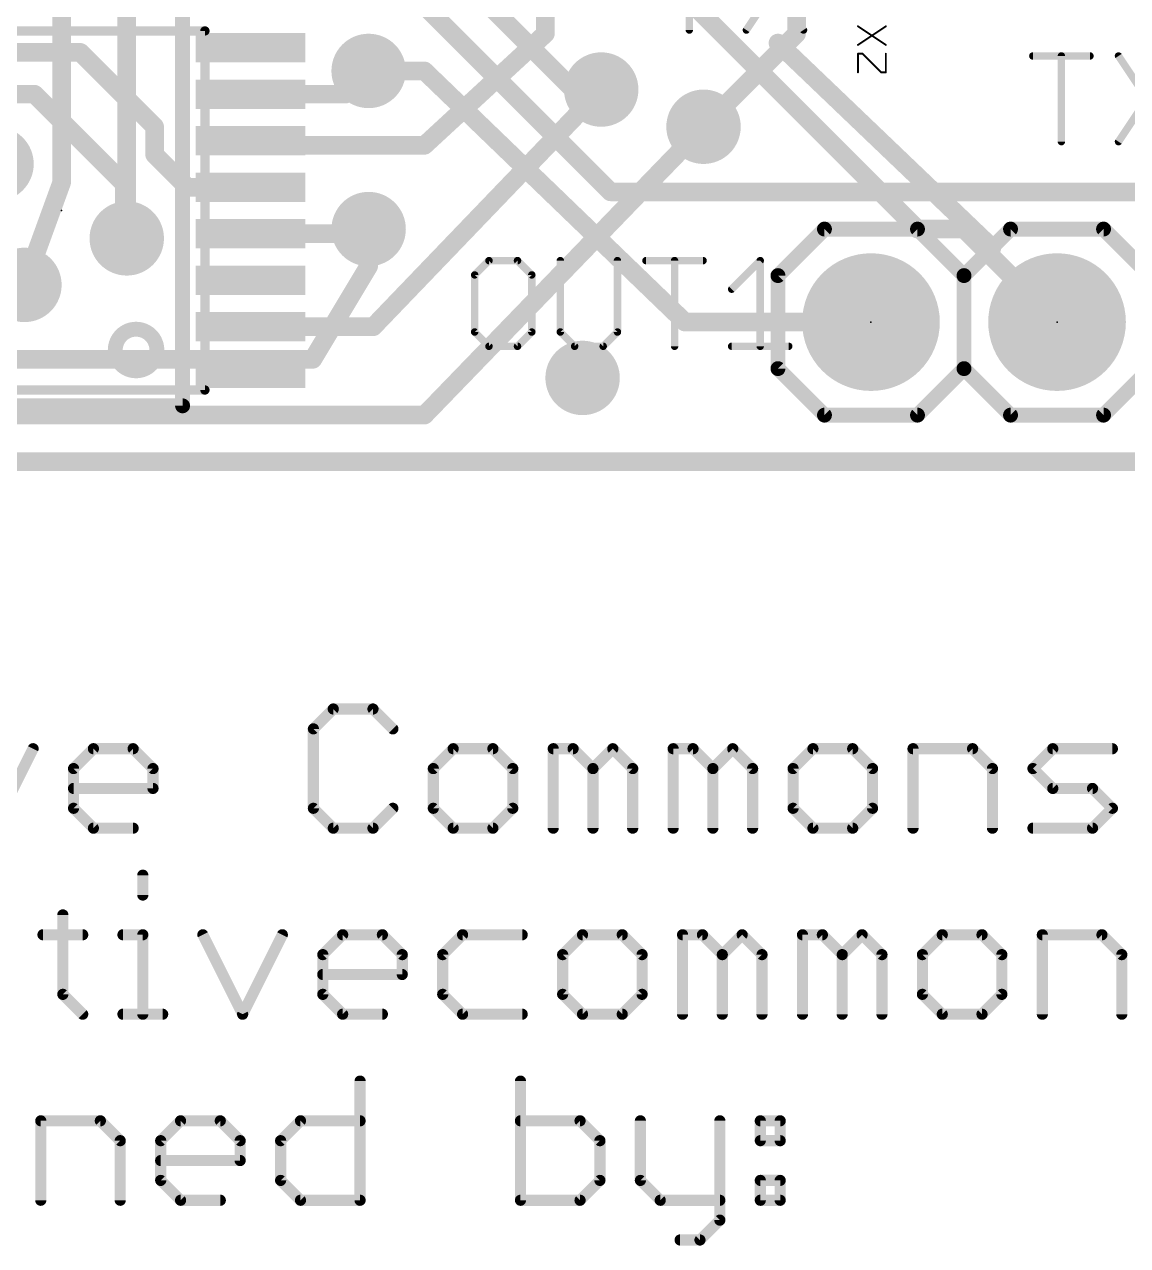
# Model space of a CAD drawing. Extents: x -15 to 92, y -11 to 29.
# Drawn here: x 24 to 39.06, y -10.7 to 5.97 of the extents above; entities that cross this region are included whole.
import ezdxf

# ---------------------------------------------------------------- set-up
doc = ezdxf.new("R2010")
doc.units = 0
for name, color, linetype in [('1', 22, 'CONTINUOUS'), ('16', 175, 'CONTINUOUS'), ('17', 82, 'CONTINUOUS'), ('18', 82, 'CONTINUOUS'), ('20', 7, 'CONTINUOUS'), ('21', 253, 'CONTINUOUS'), ('23', 7, 'CONTINUOUS'), ('27', 253, 'CONTINUOUS'), ('51', 253, 'CONTINUOUS')]:
    doc.layers.add(name, color=color, linetype=linetype)

# ---------------------------------------------------------------- blocks, each defined once
blk = doc.blocks.new('RECT')
blk.add_solid([(-0.5, -0.5), (0.5, -0.5), (-0.5, 0.5), (0.5, 0.5)])
blk = doc.blocks.new('ROUNDP')
at = {"const_width": 0.5}
blk.add_lwpolyline([(0, -0.25, 1), (0, 0.25, 1), (0, -0.25)], format="xyb", dxfattribs=at)
blk = doc.blocks.new('ROUNDV')
at = {"const_width": 0.5}
blk.add_lwpolyline([(0, -0.25, 1), (0, 0.25, 1), (0, -0.25)], format="xyb", dxfattribs=at)

msp = doc.modelspace()

# ---------------------------------------------------------------- linework, layer by layer
at = {"layer": '1', "const_width": 0.254}
for points in [[(31.623, 7.747), (36.195, 3.175)], [(31.115, 5.842), (31.115, 6.731)], [(29.464, 4.318), (31.115, 5.842)], [(23.622, 5.588), (24.765, 5.588)], [(24.765, 5.588), (25.781, 4.572)], [(28.702, 5.334), (28.3845, 5.0165)], [(28.7655, 1.8415), (31.877, 5.08)], [(24.1396, 5.0165), (21.9329, 5.0165)], [(24.1396, 5.0165), (25.3655, 3.7907)], [(28.3845, 5.0165), (27.0891, 5.0165)], [(25.781, 4.572), (25.781, 4.191)], [(29.464, 0.635), (33.274, 4.572)], [(27.0891, 4.3815), (27.1526, 4.318)], [(27.1526, 4.318), (29.464, 4.318)], [(25.781, 4.191), (26.2255, 3.7465)], [(25.3655, 3.7907), (25.3655, 3.4635)], [(26.2255, 3.7465), (27.0891, 3.7465)], [(25.3655, 3.4635), (25.4, 3.048)], [(28.6385, 3.1115), (27.0891, 3.1115)], [(28.702, 3.175), (28.6385, 3.1115)], [(36.195, 3.175), (36.83, 3.175)], [(36.83, 3.175), (38.1, 1.905)], [(23.8125, 2.4765), (24.003, 2.413)], [(38.061, 1.944), (38.1, 1.905)], [(27.0891, 1.8415), (28.7655, 1.8415)], [(23.0505, 1.2065), (23.876, 0.635)], [(23.876, 0.635), (29.464, 0.635)], [(46.99, 0), (0, 0)]]:
    msp.add_lwpolyline(points, dxfattribs=at)
at = {"layer": '1', "const_width": 0.127}
for points in [[(31.0515, 5.842, 1), (31.1785, 5.842)], [(31.1581, 5.7953, 1), (31.0719, 5.8887)], [(24.8099, 5.6329, 1), (24.7201, 5.5431)], [(24.765, 5.5245, 1), (24.765, 5.6515)], [(28.7469, 5.2891, 1), (28.6571, 5.3789)], [(31.9228, 5.036, 1), (31.8312, 5.124)], [(24.1845, 5.0614, 1), (24.0947, 4.9716)], [(24.1396, 4.953, 1), (24.1396, 5.08)], [(27.0891, 5.08, 1), (27.0891, 4.953)], [(28.3396, 5.0614, 1), (28.4294, 4.9716)], [(28.3845, 4.953, 1), (28.3845, 5.08)], [(25.8445, 4.572, 1), (25.7175, 4.572)], [(25.7361, 4.5271, 1), (25.8259, 4.6169)], [(33.3196, 4.5278, 1), (33.2284, 4.6162)], [(27.134, 4.4264, 1), (27.0442, 4.3366)], [(27.1526, 4.3815, 1), (27.1526, 4.2545)], [(27.1077, 4.2731, 1), (27.1975, 4.3629)], [(29.4209, 4.3647, 1), (29.5071, 4.2713)], [(29.464, 4.2545, 1), (29.464, 4.3815)], [(25.8259, 4.2359, 1), (25.7361, 4.1461)], [(25.7175, 4.191, 1), (25.8445, 4.191)], [(25.429, 3.7907, 1), (25.302, 3.7907)], [(25.3206, 3.7458, 1), (25.4104, 3.8356)], [(26.2255, 3.81, 1), (26.2255, 3.683)], [(26.1806, 3.7016, 1), (26.2704, 3.7914)], [(27.0891, 3.683, 1), (27.0891, 3.81)], [(25.4287, 3.4688, 1), (25.3022, 3.4583)], [(25.302, 3.4635, 1), (25.429, 3.4635)], [(27.0891, 3.175, 1), (27.0891, 3.048)], [(28.5936, 3.1564, 1), (28.6834, 3.0666)], [(28.6385, 3.048, 1), (28.6385, 3.175)], [(28.7469, 3.1301, 1), (28.6571, 3.2199)], [(36.195, 3.2385, 1), (36.195, 3.1115)], [(36.1501, 3.1301, 1), (36.2399, 3.2199)], [(36.8749, 3.2199, 1), (36.7851, 3.1301)], [(36.83, 3.1115, 1), (36.83, 3.2385)], [(25.3367, 3.0427, 1), (25.4633, 3.0533)], [(23.9829, 2.3528, 1), (24.0231, 2.4732)], [(38.1059, 1.9889, 1), (38.0161, 1.8991)], [(38.0551, 1.8601, 1), (38.1449, 1.9499)], [(38.0551, 1.8601, 1), (38.1449, 1.9499)], [(27.0891, 1.905, 1), (27.0891, 1.778)], [(28.7197, 1.8855, 1), (28.8113, 1.7975)], [(28.7655, 1.778, 1), (28.7655, 1.905)], [(29.4184, 0.6792, 1), (29.5096, 0.5908)], [(29.464, 0.5715, 1), (29.464, 0.6985)]]:
    msp.add_lwpolyline(points, format="xyb", dxfattribs=at)
at = {"layer": '16', "const_width": 0.254}
for points in [[(24.511, 3.81), (24.511, 9.525)], [(25.4, 3.048), (25.4, 9.525)], [(34.544, 5.842), (34.544, 7.112)], [(31.496, 5.08), (29.845, 6.731)], [(29.464, 6.223), (32.004, 3.683)], [(33.274, 4.572), (34.544, 5.842)], [(28.702, 5.334), (29.464, 5.334)], [(29.464, 5.334), (33.02, 1.905)], [(31.877, 5.08), (31.496, 5.08)], [(24.003, 2.413), (24.511, 3.81)], [(32.004, 3.683), (43.942, 3.683)], [(28.702, 2.667), (28.702, 3.175)], [(27.94, 1.397), (28.702, 2.667)], [(33.02, 1.905), (35.56, 1.905)], [(22.86, 1.397), (27.94, 1.397)], [(46.99, 0), (0, 0)]]:
    msp.add_lwpolyline(points, dxfattribs=at)
at = {"layer": '16', "const_width": 0.127}
for points in [[(34.4805, 5.842, 1), (34.6075, 5.842)], [(34.5889, 5.7971, 1), (34.4991, 5.8869)], [(28.702, 5.3975, 1), (28.702, 5.2705)], [(29.5081, 5.3797, 1), (29.4199, 5.2883)], [(29.464, 5.2705, 1), (29.464, 5.3975)], [(31.496, 5.1435, 1), (31.496, 5.0165)], [(31.4511, 5.0351, 1), (31.5409, 5.1249)], [(31.877, 5.0165, 1), (31.877, 5.1435)], [(33.2291, 4.6169, 1), (33.3189, 4.5271)], [(24.4475, 3.81, 1), (24.5745, 3.81)], [(24.5707, 3.7883, 1), (24.4513, 3.8317)], [(32.004, 3.7465, 1), (32.004, 3.6195)], [(31.9591, 3.6381, 1), (32.0489, 3.7279)], [(28.7655, 3.175, 1), (28.6385, 3.175)], [(25.3365, 3.048, 1), (25.4635, 3.048)], [(28.6385, 2.667, 1), (28.7655, 2.667)], [(28.7565, 2.6343, 1), (28.6475, 2.6997)], [(23.9433, 2.4347, 1), (24.0627, 2.3913)], [(33.02, 1.9685, 1), (33.02, 1.8415)], [(32.9759, 1.8593, 1), (33.0641, 1.9507)], [(35.56, 1.8415, 1), (35.56, 1.9685)], [(27.94, 1.3335, 1), (27.94, 1.4605)], [(27.8855, 1.4297, 1), (27.9945, 1.3643)]]:
    msp.add_lwpolyline(points, format="xyb", dxfattribs=at)
at = {"layer": '20', "const_width": 0.2032}
msp.add_lwpolyline([(0, 0), (46.99, 0)], dxfattribs=at)
at = {"layer": '21'}
for points, const_width in [([(33.0796, 5.8928), (33.0796, 7.0622)], 0.1016), ([(33.8592, 7.0622), (34.6388, 5.8928)], 0.1016), ([(34.6388, 7.0622), (33.8592, 5.8928)], 0.1016), ([(26.162, 0.762), (26.162, 6.096)], 0.2032), ([(34.29, 5.715), (37.211, 2.921)], 0.254), ([(37.7698, 5.5382), (38.5494, 5.5382)], 0.1016), ([(38.1596, 4.3688), (38.1596, 5.5382)], 0.1016), ([(38.9392, 5.5382), (39.7188, 4.3688)], 0.1016), ([(39.7188, 5.5382), (38.9392, 4.3688)], 0.1016), ([(34.925, 3.175), (34.29, 2.54)], 0.2032), ([(36.195, 3.175), (34.925, 3.175)], 0.2032), ([(36.83, 2.54), (36.195, 3.175)], 0.2032), ([(37.465, 3.175), (36.83, 2.54)], 0.2032), ([(38.735, 3.175), (37.465, 3.175)], 0.2032), ([(39.37, 2.54), (38.735, 3.175)], 0.2032), ([(30.3447, 2.7442), (30.1498, 2.5493)], 0.1016), ([(30.7345, 2.7442), (30.3447, 2.7442)], 0.1016), ([(30.9294, 2.5493), (30.7345, 2.7442)], 0.1016), ([(31.3192, 2.7442), (31.3192, 1.7697)], 0.1016), ([(32.0988, 1.7697), (32.0988, 2.7442)], 0.1016), ([(32.4886, 2.7442), (33.2682, 2.7442)], 0.1016), ([(32.8784, 1.5748), (32.8784, 2.7442)], 0.1016), ([(33.658, 2.3544), (34.0478, 2.7442)], 0.1016), ([(34.0478, 2.7442), (34.0478, 1.5748)], 0.1016), ([(30.1498, 2.5493), (30.1498, 1.7697)], 0.1016), ([(30.9294, 1.7697), (30.9294, 2.5493)], 0.1016), ([(34.29, 2.54), (34.29, 1.27)], 0.2032), ([(36.83, 1.27), (36.83, 2.54)], 0.2032), ([(36.83, 2.54), (36.83, 1.27)], 0.2032), ([(30.1498, 1.7697), (30.3447, 1.5748)], 0.1016), ([(30.7345, 1.5748), (30.9294, 1.7697)], 0.1016), ([(31.3192, 1.7697), (31.5141, 1.5748)], 0.1016), ([(31.9039, 1.5748), (32.0988, 1.7697)], 0.1016), ([(30.3447, 1.5748), (30.7345, 1.5748)], 0.1016), ([(31.5141, 1.5748), (31.9039, 1.5748)], 0.1016), ([(33.658, 1.5748), (34.4376, 1.5748)], 0.1016), ([(34.29, 1.27), (34.925, 0.635)], 0.2032), ([(36.195, 0.635), (36.83, 1.27)], 0.2032), ([(36.83, 1.27), (37.465, 0.635)], 0.2032), ([(38.735, 0.635), (39.37, 1.27)], 0.2032), ([(22.86, 0.762), (26.162, 0.762)], 0.2032), ([(34.925, 0.635), (36.195, 0.635)], 0.2032), ([(37.465, 0.635), (38.735, 0.635)], 0.2032)]:
    msp.add_lwpolyline(points, dxfattribs=dict(at, const_width=const_width))
for points, const_width in [([(33.0542, 5.8928, 1), (33.105, 5.8928)], 0.0508), ([(33.8381, 5.9069, 1), (33.8803, 5.8787)], 0.0508), ([(34.3339, 5.7609, 1), (34.2461, 5.6691)], 0.127), ([(34.6177, 5.8787, 1), (34.6599, 5.9069)], 0.0508), ([(37.7698, 5.5636, 1), (37.7698, 5.5128)], 0.0508), ([(38.185, 5.5382, 1), (38.1342, 5.5382)], 0.0508), ([(38.5494, 5.5128, 1), (38.5494, 5.5636)], 0.0508), ([(38.9603, 5.5523, 1), (38.9181, 5.5241)], 0.0508), ([(38.1342, 4.3688, 1), (38.185, 4.3688)], 0.0508), ([(38.9181, 4.3829, 1), (38.9603, 4.3547)], 0.0508), ([(34.925, 3.2258, 1), (34.925, 3.1242)], 0.1016), ([(34.9609, 3.1391, 1), (34.8891, 3.2109)], 0.1016), ([(36.2309, 3.2109, 1), (36.1591, 3.1391)], 0.1016), ([(36.195, 3.1242, 1), (36.195, 3.2258)], 0.1016), ([(37.465, 3.2258, 1), (37.465, 3.1242)], 0.1016), ([(37.5009, 3.1391, 1), (37.4291, 3.2109)], 0.1016), ([(38.7709, 3.2109, 1), (38.6991, 3.1391)], 0.1016), ([(38.735, 3.1242, 1), (38.735, 3.2258)], 0.1016), ([(37.1671, 2.8751, 1), (37.2549, 2.9669)], 0.127), ([(30.3447, 2.7696, 1), (30.3447, 2.7188)], 0.0508), ([(30.3627, 2.7262, 1), (30.3267, 2.7622)], 0.0508), ([(30.7525, 2.7622, 1), (30.7165, 2.7262)], 0.0508), ([(30.7345, 2.7188, 1), (30.7345, 2.7696)], 0.0508), ([(31.3446, 2.7442, 1), (31.2938, 2.7442)], 0.0508), ([(32.1242, 2.7442, 1), (32.0734, 2.7442)], 0.0508), ([(32.4886, 2.7696, 1), (32.4886, 2.7188)], 0.0508), ([(32.9038, 2.7442, 1), (32.853, 2.7442)], 0.0508), ([(33.2682, 2.7188, 1), (33.2682, 2.7696)], 0.0508), ([(34.0732, 2.7442, 1), (34.0224, 2.7442)], 0.0508), ([(34.0657, 2.7262, 1), (34.0298, 2.7622)], 0.0508), ([(30.1318, 2.5673, 1), (30.1678, 2.5313)], 0.0508), ([(30.1752, 2.5493, 1), (30.1244, 2.5493)], 0.0508), ([(30.9548, 2.5493, 1), (30.904, 2.5493)], 0.0508), ([(30.9114, 2.5313, 1), (30.9474, 2.5673)], 0.0508), ([(34.3408, 2.54, 1), (34.2392, 2.54)], 0.1016), ([(34.2541, 2.5759, 1), (34.3259, 2.5041)], 0.1016), ([(36.8808, 2.54, 1), (36.7792, 2.54)], 0.1016), ([(36.8808, 2.54, 1), (36.7792, 2.54)], 0.1016), ([(36.7941, 2.5759, 1), (36.8659, 2.5041)], 0.1016), ([(36.7941, 2.5041, 1), (36.8659, 2.5759)], 0.1016), ([(33.64, 2.3724, 1), (33.676, 2.3364)], 0.0508), ([(25.527, 1.24, 1), (25.527, 1.808, 1), (25.527, 1.24)], 0.2032), ([(30.1678, 1.7877, 1), (30.1318, 1.7517)], 0.0508), ([(30.1244, 1.7697, 1), (30.1752, 1.7697)], 0.0508), ([(30.904, 1.7697, 1), (30.9548, 1.7697)], 0.0508), ([(30.9474, 1.7517, 1), (30.9114, 1.7877)], 0.0508), ([(31.3372, 1.7877, 1), (31.3012, 1.7517)], 0.0508), ([(31.2938, 1.7697, 1), (31.3446, 1.7697)], 0.0508), ([(32.0734, 1.7697, 1), (32.1242, 1.7697)], 0.0508), ([(32.1168, 1.7517, 1), (32.0808, 1.7877)], 0.0508), ([(30.3447, 1.6002, 1), (30.3447, 1.5494)], 0.0508), ([(30.3267, 1.5568, 1), (30.3627, 1.5928)], 0.0508), ([(30.7165, 1.5928, 1), (30.7525, 1.5568)], 0.0508), ([(30.7345, 1.5494, 1), (30.7345, 1.6002)], 0.0508), ([(31.5141, 1.6002, 1), (31.5141, 1.5494)], 0.0508), ([(31.4961, 1.5568, 1), (31.5321, 1.5928)], 0.0508), ([(31.8859, 1.5928, 1), (31.9219, 1.5568)], 0.0508), ([(31.9039, 1.5494, 1), (31.9039, 1.6002)], 0.0508), ([(32.853, 1.5748, 1), (32.9038, 1.5748)], 0.0508), ([(33.658, 1.6002, 1), (33.658, 1.5494)], 0.0508), ([(34.0224, 1.5748, 1), (34.0732, 1.5748)], 0.0508), ([(34.4376, 1.5494, 1), (34.4376, 1.6002)], 0.0508), ([(34.3259, 1.3059, 1), (34.2541, 1.2341)], 0.1016), ([(36.8659, 1.3059, 1), (36.7941, 1.2341)], 0.1016), ([(36.8659, 1.2341, 1), (36.7941, 1.3059)], 0.1016), ([(34.2392, 1.27, 1), (34.3408, 1.27)], 0.1016), ([(36.7792, 1.27, 1), (36.8808, 1.27)], 0.1016), ([(36.7792, 1.27, 1), (36.8808, 1.27)], 0.1016), ([(26.162, 0.7112, 1), (26.162, 0.8128)], 0.1016), ([(26.1112, 0.762, 1), (26.2128, 0.762)], 0.1016), ([(34.925, 0.6858, 1), (34.925, 0.5842)], 0.1016), ([(34.8891, 0.5991, 1), (34.9609, 0.6709)], 0.1016), ([(36.1591, 0.6709, 1), (36.2309, 0.5991)], 0.1016), ([(36.195, 0.5842, 1), (36.195, 0.6858)], 0.1016), ([(37.465, 0.6858, 1), (37.465, 0.5842)], 0.1016), ([(37.4291, 0.5991, 1), (37.5009, 0.6709)], 0.1016), ([(38.6991, 0.6709, 1), (38.7709, 0.5991)], 0.1016), ([(38.735, 0.5842, 1), (38.735, 0.6858)], 0.1016)]:
    msp.add_lwpolyline(points, format="xyb", dxfattribs=dict(at, const_width=const_width))
at = {"layer": '23'}
for p in [(24.511, 3.429), (35.56, 1.905), (38.1, 1.905)]:
    msp.add_point(p, dxfattribs=at)
at = {"layer": '27', "const_width": 0.0254}
for points in [[(35.3819, 5.689), (35.7632, 5.9432)], [(35.3819, 5.9432), (35.7632, 5.689)], [(35.3819, 5.3148), (35.3819, 5.569)], [(35.3819, 5.569), (35.4454, 5.569)], [(35.4454, 5.569), (35.6996, 5.3148)], [(35.7632, 5.3148), (35.7632, 5.569)], [(35.6996, 5.3148), (35.7632, 5.3148)]]:
    msp.add_lwpolyline(points, dxfattribs=at)
at = {"layer": '27', "const_width": 0.0127}
for points in [[(35.3854, 5.9485, 1), (35.3784, 5.9379)], [(35.7667, 5.9379, 1), (35.7597, 5.9485)], [(35.3784, 5.6943, 1), (35.3854, 5.6837)], [(35.7597, 5.6837, 1), (35.7667, 5.6943)], [(35.3819, 5.5754, 1), (35.3819, 5.5627)], [(35.3882, 5.569, 1), (35.3755, 5.569)], [(35.4499, 5.5735, 1), (35.4409, 5.5645)], [(35.4454, 5.5627, 1), (35.4454, 5.5754)], [(35.7696, 5.569, 1), (35.7569, 5.569)], [(35.3755, 5.3148, 1), (35.3882, 5.3148)], [(35.6996, 5.3211, 1), (35.6996, 5.3084)], [(35.6952, 5.3103, 1), (35.7041, 5.3193)], [(35.7569, 5.3148, 1), (35.7696, 5.3148)], [(35.7632, 5.3084, 1), (35.7632, 5.3211)]]:
    msp.add_lwpolyline(points, format="xyb", dxfattribs=at)
at = {"layer": '51'}
for points, const_width in [([(22.5552, 5.8801), (26.4668, 5.8801)], 0.127), ([(26.4668, 5.8801), (26.4668, 0.9779)], 0.127), ([(26.4668, 0.9779), (22.5552, 0.9779)], 0.127), ([(28.2191, -3.3768), (27.948, -3.648)], 0.1524), ([(28.7615, -3.3768), (28.2191, -3.3768)], 0.1524), ([(29.0326, -3.648), (28.7615, -3.3768)], 0.1524), ([(27.948, -3.648), (27.948, -4.7326)], 0.1524), ([(23.5788, -5.0038), (24.1212, -3.9191)], 0.1524), ([(24.6737, -4.1903), (24.9448, -3.9191)], 0.1524), ([(24.9448, -3.9191), (25.4872, -3.9191)], 0.1524), ([(25.4872, -3.9191), (25.7583, -4.1903)], 0.1524), ([(29.8563, -3.9191), (29.5851, -4.1903)], 0.1524), ([(30.3986, -3.9191), (29.8563, -3.9191)], 0.1524), ([(30.6698, -4.1903), (30.3986, -3.9191)], 0.1524), ([(31.2223, -5.0038), (31.2223, -3.9191)], 0.1524), ([(31.2223, -3.9191), (31.4935, -3.9191)], 0.1524), ([(31.4935, -3.9191), (31.7646, -4.1903)], 0.1524), ([(31.7646, -4.1903), (32.0358, -3.9191)], 0.1524), ([(32.0358, -3.9191), (32.307, -4.1903)], 0.1524), ([(32.8595, -5.0038), (32.8595, -3.9191)], 0.1524), ([(32.8595, -3.9191), (33.1306, -3.9191)], 0.1524), ([(33.1306, -3.9191), (33.4018, -4.1903)], 0.1524), ([(33.4018, -4.1903), (33.6729, -3.9191)], 0.1524), ([(33.6729, -3.9191), (33.9441, -4.1903)], 0.1524), ([(34.7678, -3.9191), (34.4966, -4.1903)], 0.1524), ([(35.3101, -3.9191), (34.7678, -3.9191)], 0.1524), ([(35.5813, -4.1903), (35.3101, -3.9191)], 0.1524), ([(36.1338, -5.0038), (36.1338, -3.9191)], 0.1524), ([(36.1338, -3.9191), (36.9473, -3.9191)], 0.1524), ([(36.9473, -3.9191), (37.2184, -4.1903)], 0.1524), ([(37.7709, -4.1903), (38.0421, -3.9191)], 0.1524), ([(38.0421, -3.9191), (38.8556, -3.9191)], 0.1524), ([(24.6737, -4.7326), (24.6737, -4.1903)], 0.1524), ([(25.7583, -4.1903), (25.7583, -4.4615)], 0.1524), ([(29.5851, -4.1903), (29.5851, -4.7326)], 0.1524), ([(30.6698, -4.7326), (30.6698, -4.1903)], 0.1524), ([(31.7646, -4.1903), (31.7646, -5.0038)], 0.1524), ([(32.307, -4.1903), (32.307, -5.0038)], 0.1524), ([(33.4018, -4.1903), (33.4018, -5.0038)], 0.1524), ([(33.9441, -4.1903), (33.9441, -5.0038)], 0.1524), ([(34.4966, -4.1903), (34.4966, -4.7326)], 0.1524), ([(35.5813, -4.7326), (35.5813, -4.1903)], 0.1524), ([(37.2184, -4.1903), (37.2184, -5.0038)], 0.1524), ([(38.0421, -4.4615), (37.7709, -4.1903)], 0.1524), ([(25.7583, -4.4615), (24.6737, -4.4615)], 0.1524), ([(38.5844, -4.4615), (38.0421, -4.4615)], 0.1524), ([(38.8556, -4.7326), (38.5844, -4.4615)], 0.1524), ([(24.9448, -5.0038), (24.6737, -4.7326)], 0.1524), ([(27.948, -4.7326), (28.2191, -5.0038)], 0.1524), ([(28.7615, -5.0038), (29.0326, -4.7326)], 0.1524), ([(29.5851, -4.7326), (29.8563, -5.0038)], 0.1524), ([(30.3986, -5.0038), (30.6698, -4.7326)], 0.1524), ([(34.4966, -4.7326), (34.7678, -5.0038)], 0.1524), ([(35.3101, -5.0038), (35.5813, -4.7326)], 0.1524), ([(38.5844, -5.0038), (38.8556, -4.7326)], 0.1524), ([(25.4872, -5.0038), (24.9448, -5.0038)], 0.1524), ([(28.2191, -5.0038), (28.7615, -5.0038)], 0.1524), ([(29.8563, -5.0038), (30.3986, -5.0038)], 0.1524), ([(34.7678, -5.0038), (35.3101, -5.0038)], 0.1524), ([(37.7709, -5.0038), (38.5844, -5.0038)], 0.1524), ([(25.619, -5.6456), (25.619, -5.9168)], 0.1524), ([(24.5275, -6.188), (24.5275, -7.2726)], 0.1524), ([(24.2564, -6.4591), (24.7987, -6.4591)], 0.1524), ([(25.3478, -6.4591), (25.619, -6.4591)], 0.1524), ([(25.619, -6.4591), (25.619, -7.5438)], 0.1524), ([(26.4392, -6.4591), (26.9816, -7.5438)], 0.1524), ([(26.9816, -7.5438), (27.5239, -6.4591)], 0.1524), ([(28.0764, -6.7303), (28.3476, -6.4591)], 0.1524), ([(28.3476, -6.4591), (28.8899, -6.4591)], 0.1524), ([(28.8899, -6.4591), (29.161, -6.7303)], 0.1524), ([(29.9847, -6.4591), (29.7135, -6.7303)], 0.1524), ([(30.7982, -6.4591), (29.9847, -6.4591)], 0.1524), ([(31.6219, -6.4591), (31.3507, -6.7303)], 0.1524), ([(32.1642, -6.4591), (31.6219, -6.4591)], 0.1524), ([(32.4354, -6.7303), (32.1642, -6.4591)], 0.1524), ([(32.9879, -7.5438), (32.9879, -6.4591)], 0.1524), ([(32.9879, -6.4591), (33.259, -6.4591)], 0.1524), ([(33.259, -6.4591), (33.5302, -6.7303)], 0.1524), ([(33.5302, -6.7303), (33.8013, -6.4591)], 0.1524), ([(33.8013, -6.4591), (34.0725, -6.7303)], 0.1524), ([(34.625, -7.5438), (34.625, -6.4591)], 0.1524), ([(34.625, -6.4591), (34.8962, -6.4591)], 0.1524), ([(34.8962, -6.4591), (35.1673, -6.7303)], 0.1524), ([(35.1673, -6.7303), (35.4385, -6.4591)], 0.1524), ([(35.4385, -6.4591), (35.7097, -6.7303)], 0.1524), ([(36.5333, -6.4591), (36.2622, -6.7303)], 0.1524), ([(37.0757, -6.4591), (36.5333, -6.4591)], 0.1524), ([(37.3468, -6.7303), (37.0757, -6.4591)], 0.1524), ([(37.8993, -7.5438), (37.8993, -6.4591)], 0.1524), ([(37.8993, -6.4591), (38.7128, -6.4591)], 0.1524), ([(38.7128, -6.4591), (38.984, -6.7303)], 0.1524), ([(28.0764, -7.2726), (28.0764, -6.7303)], 0.1524), ([(29.161, -6.7303), (29.161, -7.0015)], 0.1524), ([(29.7135, -6.7303), (29.7135, -7.2726)], 0.1524), ([(31.3507, -6.7303), (31.3507, -7.2726)], 0.1524), ([(32.4354, -7.2726), (32.4354, -6.7303)], 0.1524), ([(33.5302, -6.7303), (33.5302, -7.5438)], 0.1524), ([(34.0725, -6.7303), (34.0725, -7.5438)], 0.1524), ([(35.1673, -6.7303), (35.1673, -7.5438)], 0.1524), ([(35.7097, -6.7303), (35.7097, -7.5438)], 0.1524), ([(36.2622, -6.7303), (36.2622, -7.2726)], 0.1524), ([(37.3468, -7.2726), (37.3468, -6.7303)], 0.1524), ([(38.984, -6.7303), (38.984, -7.5438)], 0.1524), ([(29.161, -7.0015), (28.0764, -7.0015)], 0.1524), ([(24.5275, -7.2726), (24.7987, -7.5438)], 0.1524), ([(28.3476, -7.5438), (28.0764, -7.2726)], 0.1524), ([(29.7135, -7.2726), (29.9847, -7.5438)], 0.1524), ([(31.3507, -7.2726), (31.6219, -7.5438)], 0.1524), ([(32.1642, -7.5438), (32.4354, -7.2726)], 0.1524), ([(36.2622, -7.2726), (36.5333, -7.5438)], 0.1524), ([(37.0757, -7.5438), (37.3468, -7.2726)], 0.1524), ([(25.3478, -7.5438), (25.8901, -7.5438)], 0.1524), ([(28.8899, -7.5438), (28.3476, -7.5438)], 0.1524), ([(29.9847, -7.5438), (30.7982, -7.5438)], 0.1524), ([(31.6219, -7.5438), (32.1642, -7.5438)], 0.1524), ([(36.5333, -7.5438), (37.0757, -7.5438)], 0.1524), ([(28.5852, -8.4568), (28.5852, -10.0838)], 0.1524), ([(30.7749, -8.4568), (30.7749, -10.0838)], 0.1524), ([(24.2263, -10.0838), (24.2263, -8.9991)], 0.1524), ([(24.2263, -8.9991), (25.0398, -8.9991)], 0.1524), ([(25.0398, -8.9991), (25.3109, -9.2703)], 0.1524), ([(25.8634, -9.2703), (26.1346, -8.9991)], 0.1524), ([(26.1346, -8.9991), (26.6769, -8.9991)], 0.1524), ([(26.6769, -8.9991), (26.9481, -9.2703)], 0.1524), ([(27.5006, -9.2703), (27.7717, -8.9991)], 0.1524), ([(27.7717, -8.9991), (28.5852, -8.9991)], 0.1524), ([(31.5884, -8.9991), (30.7749, -8.9991)], 0.1524), ([(31.8595, -9.2703), (31.5884, -8.9991)], 0.1524), ([(32.412, -8.9991), (32.412, -9.8126)], 0.1524), ([(33.4967, -8.9991), (33.4967, -10.355)], 0.1524), ([(34.0492, -8.9991), (34.3204, -8.9991)], 0.1524), ([(34.0492, -9.2703), (34.0492, -8.9991)], 0.1524), ([(34.3204, -8.9991), (34.3204, -9.2703)], 0.1524), ([(25.3109, -9.2703), (25.3109, -10.0838)], 0.1524), ([(25.8634, -9.8126), (25.8634, -9.2703)], 0.1524), ([(26.9481, -9.2703), (26.9481, -9.5415)], 0.1524), ([(27.5006, -9.8126), (27.5006, -9.2703)], 0.1524), ([(31.8595, -9.8126), (31.8595, -9.2703)], 0.1524), ([(34.3204, -9.2703), (34.0492, -9.2703)], 0.1524), ([(26.9481, -9.5415), (25.8634, -9.5415)], 0.1524), ([(26.1346, -10.0838), (25.8634, -9.8126)], 0.1524), ([(27.7717, -10.0838), (27.5006, -9.8126)], 0.1524), ([(31.5884, -10.0838), (31.8595, -9.8126)], 0.1524), ([(32.412, -9.8126), (32.6832, -10.0838)], 0.1524), ([(34.0492, -9.8126), (34.3204, -9.8126)], 0.1524), ([(34.0492, -10.0838), (34.0492, -9.8126)], 0.1524), ([(34.3204, -9.8126), (34.3204, -10.0838)], 0.1524), ([(26.6769, -10.0838), (26.1346, -10.0838)], 0.1524), ([(28.5852, -10.0838), (27.7717, -10.0838)], 0.1524), ([(30.7749, -10.0838), (31.5884, -10.0838)], 0.1524), ([(32.6832, -10.0838), (33.4967, -10.0838)], 0.1524), ([(34.3204, -10.0838), (34.0492, -10.0838)], 0.1524), ([(33.4967, -10.355), (33.2255, -10.6261)], 0.1524), ([(33.2255, -10.6261), (32.9544, -10.6261)], 0.1524)]:
    msp.add_lwpolyline(points, dxfattribs=dict(at, const_width=const_width))
for points, const_width in [([(26.4986, 5.8801, 1), (26.4351, 5.8801)], 0.0635), ([(26.4668, 5.8484, 1), (26.4668, 5.9119)], 0.0635), ([(26.4351, 0.9779, 1), (26.4986, 0.9779)], 0.0635), ([(26.4668, 0.9462, 1), (26.4668, 1.0096)], 0.0635), ([(28.2191, -3.3387, 1), (28.2191, -3.4149)], 0.0762), ([(28.2461, -3.4038, 1), (28.1922, -3.3499)], 0.0762), ([(28.7884, -3.3499, 1), (28.7345, -3.4038)], 0.0762), ([(28.7615, -3.4149, 1), (28.7615, -3.3387)], 0.0762), ([(27.921, -3.621, 1), (27.9749, -3.6749)], 0.0762), ([(27.9861, -3.648, 1), (27.9099, -3.648)], 0.0762), ([(29.0057, -3.6749, 1), (29.0596, -3.621)], 0.0762), ([(24.1552, -3.9362, 1), (24.0871, -3.9021)], 0.0762), ([(24.9448, -3.881, 1), (24.9448, -3.9572)], 0.0762), ([(24.9718, -3.9461, 1), (24.9179, -3.8922)], 0.0762), ([(25.5141, -3.8922, 1), (25.4602, -3.9461)], 0.0762), ([(25.4872, -3.9572, 1), (25.4872, -3.881)], 0.0762), ([(29.8563, -3.881, 1), (29.8563, -3.9572)], 0.0762), ([(29.8832, -3.9461, 1), (29.8294, -3.8922)], 0.0762), ([(30.4256, -3.8922, 1), (30.3717, -3.9461)], 0.0762), ([(30.3986, -3.9572, 1), (30.3986, -3.881)], 0.0762), ([(31.2604, -3.9191, 1), (31.1842, -3.9191)], 0.0762), ([(31.2223, -3.881, 1), (31.2223, -3.9572)], 0.0762), ([(31.5204, -3.8922, 1), (31.4665, -3.9461)], 0.0762), ([(31.4935, -3.9572, 1), (31.4935, -3.881)], 0.0762), ([(32.0627, -3.8922, 1), (32.0088, -3.9461)], 0.0762), ([(32.0627, -3.9461, 1), (32.0088, -3.8922)], 0.0762), ([(32.8976, -3.9191, 1), (32.8214, -3.9191)], 0.0762), ([(32.8595, -3.881, 1), (32.8595, -3.9572)], 0.0762), ([(33.1576, -3.8922, 1), (33.1037, -3.9461)], 0.0762), ([(33.1306, -3.9572, 1), (33.1306, -3.881)], 0.0762), ([(33.6999, -3.8922, 1), (33.646, -3.9461)], 0.0762), ([(33.6999, -3.9461, 1), (33.646, -3.8922)], 0.0762), ([(34.7678, -3.881, 1), (34.7678, -3.9572)], 0.0762), ([(34.7947, -3.9461, 1), (34.7408, -3.8922)], 0.0762), ([(35.337, -3.8922, 1), (35.2832, -3.9461)], 0.0762), ([(35.3101, -3.9572, 1), (35.3101, -3.881)], 0.0762), ([(36.1719, -3.9191, 1), (36.0957, -3.9191)], 0.0762), ([(36.1338, -3.881, 1), (36.1338, -3.9572)], 0.0762), ([(36.9742, -3.8922, 1), (36.9203, -3.9461)], 0.0762), ([(36.9473, -3.9572, 1), (36.9473, -3.881)], 0.0762), ([(38.0421, -3.881, 1), (38.0421, -3.9572)], 0.0762), ([(38.069, -3.9461, 1), (38.0151, -3.8922)], 0.0762), ([(38.8556, -3.9572, 1), (38.8556, -3.881)], 0.0762), ([(24.7118, -4.1903, 1), (24.6356, -4.1903)], 0.0762), ([(24.6467, -4.1634, 1), (24.7006, -4.2172)], 0.0762), ([(25.7964, -4.1903, 1), (25.7202, -4.1903)], 0.0762), ([(25.7314, -4.2172, 1), (25.7853, -4.1634)], 0.0762), ([(29.6232, -4.1903, 1), (29.547, -4.1903)], 0.0762), ([(29.5582, -4.1634, 1), (29.6121, -4.2172)], 0.0762), ([(30.7079, -4.1903, 1), (30.6317, -4.1903)], 0.0762), ([(30.6429, -4.2172, 1), (30.6967, -4.1634)], 0.0762), ([(31.8027, -4.1903, 1), (31.7265, -4.1903)], 0.0762), ([(31.7377, -4.1634, 1), (31.7916, -4.2172)], 0.0762), ([(31.7377, -4.2172, 1), (31.7916, -4.1634)], 0.0762), ([(32.3451, -4.1903, 1), (32.2689, -4.1903)], 0.0762), ([(32.28, -4.2172, 1), (32.3339, -4.1634)], 0.0762), ([(33.4399, -4.1903, 1), (33.3637, -4.1903)], 0.0762), ([(33.3748, -4.1634, 1), (33.4287, -4.2172)], 0.0762), ([(33.3748, -4.2172, 1), (33.4287, -4.1634)], 0.0762), ([(33.9822, -4.1903, 1), (33.906, -4.1903)], 0.0762), ([(33.9172, -4.2172, 1), (33.9711, -4.1634)], 0.0762), ([(34.5347, -4.1903, 1), (34.4585, -4.1903)], 0.0762), ([(34.4697, -4.1634, 1), (34.5235, -4.2172)], 0.0762), ([(35.6194, -4.1903, 1), (35.5432, -4.1903)], 0.0762), ([(35.5543, -4.2172, 1), (35.6082, -4.1634)], 0.0762), ([(37.2565, -4.1903, 1), (37.1803, -4.1903)], 0.0762), ([(37.1915, -4.2172, 1), (37.2454, -4.1634)], 0.0762), ([(37.7979, -4.1634, 1), (37.744, -4.2172)], 0.0762), ([(37.744, -4.1634, 1), (37.7979, -4.2172)], 0.0762), ([(24.6737, -4.4234, 1), (24.6737, -4.4996)], 0.0762), ([(25.7202, -4.4615, 1), (25.7964, -4.4615)], 0.0762), ([(25.7583, -4.4996, 1), (25.7583, -4.4234)], 0.0762), ([(38.0421, -4.4234, 1), (38.0421, -4.4996)], 0.0762), ([(38.0151, -4.4884, 1), (38.069, -4.4345)], 0.0762), ([(38.6114, -4.4345, 1), (38.5575, -4.4884)], 0.0762), ([(38.5844, -4.4996, 1), (38.5844, -4.4234)], 0.0762), ([(24.7006, -4.7057, 1), (24.6467, -4.7596)], 0.0762), ([(27.9749, -4.7057, 1), (27.921, -4.7596)], 0.0762), ([(29.0596, -4.7596, 1), (29.0057, -4.7057)], 0.0762), ([(29.6121, -4.7057, 1), (29.5582, -4.7596)], 0.0762), ([(30.6967, -4.7596, 1), (30.6429, -4.7057)], 0.0762), ([(34.5235, -4.7057, 1), (34.4697, -4.7596)], 0.0762), ([(35.6082, -4.7596, 1), (35.5543, -4.7057)], 0.0762), ([(38.8825, -4.7596, 1), (38.8286, -4.7057)], 0.0762), ([(38.8286, -4.7596, 1), (38.8825, -4.7057)], 0.0762), ([(24.6356, -4.7326, 1), (24.7118, -4.7326)], 0.0762), ([(27.9099, -4.7326, 1), (27.9861, -4.7326)], 0.0762), ([(29.547, -4.7326, 1), (29.6232, -4.7326)], 0.0762), ([(30.6317, -4.7326, 1), (30.7079, -4.7326)], 0.0762), ([(34.4585, -4.7326, 1), (34.5347, -4.7326)], 0.0762), ([(35.5432, -4.7326, 1), (35.6194, -4.7326)], 0.0762), ([(24.9448, -4.9657, 1), (24.9448, -5.0419)], 0.0762), ([(24.9179, -5.0307, 1), (24.9718, -4.9769)], 0.0762), ([(25.4872, -5.0419, 1), (25.4872, -4.9657)], 0.0762), ([(28.2191, -4.9657, 1), (28.2191, -5.0419)], 0.0762), ([(28.1922, -5.0307, 1), (28.2461, -4.9769)], 0.0762), ([(28.7345, -4.9769, 1), (28.7884, -5.0307)], 0.0762), ([(28.7615, -5.0419, 1), (28.7615, -4.9657)], 0.0762), ([(29.8563, -4.9657, 1), (29.8563, -5.0419)], 0.0762), ([(29.8294, -5.0307, 1), (29.8832, -4.9769)], 0.0762), ([(30.3717, -4.9769, 1), (30.4256, -5.0307)], 0.0762), ([(30.3986, -5.0419, 1), (30.3986, -4.9657)], 0.0762), ([(31.1842, -5.0038, 1), (31.2604, -5.0038)], 0.0762), ([(31.7265, -5.0038, 1), (31.8027, -5.0038)], 0.0762), ([(32.2689, -5.0038, 1), (32.3451, -5.0038)], 0.0762), ([(32.8214, -5.0038, 1), (32.8976, -5.0038)], 0.0762), ([(33.3637, -5.0038, 1), (33.4399, -5.0038)], 0.0762), ([(33.906, -5.0038, 1), (33.9822, -5.0038)], 0.0762), ([(34.7678, -4.9657, 1), (34.7678, -5.0419)], 0.0762), ([(34.7408, -5.0307, 1), (34.7947, -4.9769)], 0.0762), ([(35.2832, -4.9769, 1), (35.337, -5.0307)], 0.0762), ([(35.3101, -5.0419, 1), (35.3101, -4.9657)], 0.0762), ([(36.0957, -5.0038, 1), (36.1719, -5.0038)], 0.0762), ([(37.1803, -5.0038, 1), (37.2565, -5.0038)], 0.0762), ([(37.7709, -4.9657, 1), (37.7709, -5.0419)], 0.0762), ([(38.5575, -4.9769, 1), (38.6114, -5.0307)], 0.0762), ([(38.5844, -5.0419, 1), (38.5844, -4.9657)], 0.0762), ([(25.6571, -5.6456, 1), (25.5809, -5.6456)], 0.0762), ([(25.5809, -5.9168, 1), (25.6571, -5.9168)], 0.0762), ([(24.5656, -6.188, 1), (24.4894, -6.188)], 0.0762), ([(24.2564, -6.421, 1), (24.2564, -6.4972)], 0.0762), ([(24.7987, -6.4972, 1), (24.7987, -6.421)], 0.0762), ([(25.3478, -6.421, 1), (25.3478, -6.4972)], 0.0762), ([(25.6571, -6.4591, 1), (25.5809, -6.4591)], 0.0762), ([(25.619, -6.4972, 1), (25.619, -6.421)], 0.0762), ([(26.4733, -6.4421, 1), (26.4052, -6.4762)], 0.0762), ([(27.558, -6.4762, 1), (27.4898, -6.4421)], 0.0762), ([(28.3476, -6.421, 1), (28.3476, -6.4972)], 0.0762), ([(28.3745, -6.4861, 1), (28.3206, -6.4322)], 0.0762), ([(28.9168, -6.4322, 1), (28.8629, -6.4861)], 0.0762), ([(28.8899, -6.4972, 1), (28.8899, -6.421)], 0.0762), ([(29.9847, -6.421, 1), (29.9847, -6.4972)], 0.0762), ([(30.0116, -6.4861, 1), (29.9578, -6.4322)], 0.0762), ([(30.7982, -6.4972, 1), (30.7982, -6.421)], 0.0762), ([(31.6219, -6.421, 1), (31.6219, -6.4972)], 0.0762), ([(31.6488, -6.4861, 1), (31.5949, -6.4322)], 0.0762), ([(32.1911, -6.4322, 1), (32.1373, -6.4861)], 0.0762), ([(32.1642, -6.4972, 1), (32.1642, -6.421)], 0.0762), ([(33.026, -6.4591, 1), (32.9498, -6.4591)], 0.0762), ([(32.9879, -6.421, 1), (32.9879, -6.4972)], 0.0762), ([(33.286, -6.4322, 1), (33.2321, -6.4861)], 0.0762), ([(33.259, -6.4972, 1), (33.259, -6.421)], 0.0762), ([(33.8283, -6.4322, 1), (33.7744, -6.4861)], 0.0762), ([(33.8283, -6.4861, 1), (33.7744, -6.4322)], 0.0762), ([(34.6631, -6.4591, 1), (34.5869, -6.4591)], 0.0762), ([(34.625, -6.421, 1), (34.625, -6.4972)], 0.0762), ([(34.9231, -6.4322, 1), (34.8692, -6.4861)], 0.0762), ([(34.8962, -6.4972, 1), (34.8962, -6.421)], 0.0762), ([(35.4654, -6.4322, 1), (35.4116, -6.4861)], 0.0762), ([(35.4654, -6.4861, 1), (35.4116, -6.4322)], 0.0762), ([(36.5333, -6.421, 1), (36.5333, -6.4972)], 0.0762), ([(36.5603, -6.4861, 1), (36.5064, -6.4322)], 0.0762), ([(37.1026, -6.4322, 1), (37.0487, -6.4861)], 0.0762), ([(37.0757, -6.4972, 1), (37.0757, -6.421)], 0.0762), ([(37.9374, -6.4591, 1), (37.8612, -6.4591)], 0.0762), ([(37.8993, -6.421, 1), (37.8993, -6.4972)], 0.0762), ([(38.7398, -6.4322, 1), (38.6859, -6.4861)], 0.0762), ([(38.7128, -6.4972, 1), (38.7128, -6.421)], 0.0762), ([(28.1145, -6.7303, 1), (28.0383, -6.7303)], 0.0762), ([(28.0494, -6.7034, 1), (28.1033, -6.7572)], 0.0762), ([(29.1991, -6.7303, 1), (29.1229, -6.7303)], 0.0762), ([(29.1341, -6.7572, 1), (29.188, -6.7034)], 0.0762), ([(29.7516, -6.7303, 1), (29.6754, -6.7303)], 0.0762), ([(29.6866, -6.7034, 1), (29.7405, -6.7572)], 0.0762), ([(31.3888, -6.7303, 1), (31.3126, -6.7303)], 0.0762), ([(31.3238, -6.7034, 1), (31.3776, -6.7572)], 0.0762), ([(32.4735, -6.7303, 1), (32.3973, -6.7303)], 0.0762), ([(32.4084, -6.7572, 1), (32.4623, -6.7034)], 0.0762), ([(33.5683, -6.7303, 1), (33.4921, -6.7303)], 0.0762), ([(33.5032, -6.7034, 1), (33.5571, -6.7572)], 0.0762), ([(33.5032, -6.7572, 1), (33.5571, -6.7034)], 0.0762), ([(34.1106, -6.7303, 1), (34.0344, -6.7303)], 0.0762), ([(34.0456, -6.7572, 1), (34.0995, -6.7034)], 0.0762), ([(35.2054, -6.7303, 1), (35.1292, -6.7303)], 0.0762), ([(35.1404, -6.7034, 1), (35.1943, -6.7572)], 0.0762), ([(35.1404, -6.7572, 1), (35.1943, -6.7034)], 0.0762), ([(35.7478, -6.7303, 1), (35.6716, -6.7303)], 0.0762), ([(35.6827, -6.7572, 1), (35.7366, -6.7034)], 0.0762), ([(36.3003, -6.7303, 1), (36.2241, -6.7303)], 0.0762), ([(36.2352, -6.7034, 1), (36.2891, -6.7572)], 0.0762), ([(37.3849, -6.7303, 1), (37.3087, -6.7303)], 0.0762), ([(37.3199, -6.7572, 1), (37.3738, -6.7034)], 0.0762), ([(39.0221, -6.7303, 1), (38.9459, -6.7303)], 0.0762), ([(38.957, -6.7572, 1), (39.0109, -6.7034)], 0.0762), ([(28.0764, -6.9634, 1), (28.0764, -7.0396)], 0.0762), ([(29.1229, -7.0015, 1), (29.1991, -7.0015)], 0.0762), ([(29.161, -7.0396, 1), (29.161, -6.9634)], 0.0762), ([(24.5545, -7.2457, 1), (24.5006, -7.2996)], 0.0762), ([(24.4894, -7.2726, 1), (24.5656, -7.2726)], 0.0762), ([(28.1033, -7.2457, 1), (28.0494, -7.2996)], 0.0762), ([(28.0383, -7.2726, 1), (28.1145, -7.2726)], 0.0762), ([(29.7405, -7.2457, 1), (29.6866, -7.2996)], 0.0762), ([(29.6754, -7.2726, 1), (29.7516, -7.2726)], 0.0762), ([(31.3776, -7.2457, 1), (31.3238, -7.2996)], 0.0762), ([(31.3126, -7.2726, 1), (31.3888, -7.2726)], 0.0762), ([(32.3973, -7.2726, 1), (32.4735, -7.2726)], 0.0762), ([(32.4623, -7.2996, 1), (32.4084, -7.2457)], 0.0762), ([(36.2891, -7.2457, 1), (36.2352, -7.2996)], 0.0762), ([(36.2241, -7.2726, 1), (36.3003, -7.2726)], 0.0762), ([(37.3087, -7.2726, 1), (37.3849, -7.2726)], 0.0762), ([(37.3738, -7.2996, 1), (37.3199, -7.2457)], 0.0762), ([(24.7717, -7.5707, 1), (24.8256, -7.5169)], 0.0762), ([(25.3478, -7.5057, 1), (25.3478, -7.5819)], 0.0762), ([(25.8901, -7.5819, 1), (25.8901, -7.5057)], 0.0762), ([(26.9475, -7.5268, 1), (27.0156, -7.5608)], 0.0762), ([(26.9475, -7.5608, 1), (27.0156, -7.5268)], 0.0762), ([(28.3476, -7.5057, 1), (28.3476, -7.5819)], 0.0762), ([(28.3206, -7.5707, 1), (28.3745, -7.5169)], 0.0762), ([(28.8899, -7.5819, 1), (28.8899, -7.5057)], 0.0762), ([(29.9847, -7.5057, 1), (29.9847, -7.5819)], 0.0762), ([(29.9578, -7.5707, 1), (30.0116, -7.5169)], 0.0762), ([(30.7982, -7.5819, 1), (30.7982, -7.5057)], 0.0762), ([(31.6219, -7.5057, 1), (31.6219, -7.5819)], 0.0762), ([(31.5949, -7.5707, 1), (31.6488, -7.5169)], 0.0762), ([(32.1373, -7.5169, 1), (32.1911, -7.5707)], 0.0762), ([(32.1642, -7.5819, 1), (32.1642, -7.5057)], 0.0762), ([(36.5333, -7.5057, 1), (36.5333, -7.5819)], 0.0762), ([(36.5064, -7.5707, 1), (36.5603, -7.5169)], 0.0762), ([(37.0487, -7.5169, 1), (37.1026, -7.5707)], 0.0762), ([(37.0757, -7.5819, 1), (37.0757, -7.5057)], 0.0762), ([(25.5809, -7.5438, 1), (25.6571, -7.5438)], 0.0762), ([(32.9498, -7.5438, 1), (33.026, -7.5438)], 0.0762), ([(33.4921, -7.5438, 1), (33.5683, -7.5438)], 0.0762), ([(34.0344, -7.5438, 1), (34.1106, -7.5438)], 0.0762), ([(34.5869, -7.5438, 1), (34.6631, -7.5438)], 0.0762), ([(35.1292, -7.5438, 1), (35.2054, -7.5438)], 0.0762), ([(35.6716, -7.5438, 1), (35.7478, -7.5438)], 0.0762), ([(37.8612, -7.5438, 1), (37.9374, -7.5438)], 0.0762), ([(38.9459, -7.5438, 1), (39.0221, -7.5438)], 0.0762), ([(28.6233, -8.4568, 1), (28.5471, -8.4568)], 0.0762), ([(30.813, -8.4568, 1), (30.7368, -8.4568)], 0.0762), ([(24.2644, -8.9991, 1), (24.1882, -8.9991)], 0.0762), ([(24.2263, -8.961, 1), (24.2263, -9.0372)], 0.0762), ([(25.0667, -8.9722, 1), (25.0128, -9.0261)], 0.0762), ([(25.0398, -9.0372, 1), (25.0398, -8.961)], 0.0762), ([(26.1346, -8.961, 1), (26.1346, -9.0372)], 0.0762), ([(26.1615, -9.0261, 1), (26.1076, -8.9722)], 0.0762), ([(26.7039, -8.9722, 1), (26.65, -9.0261)], 0.0762), ([(26.6769, -9.0372, 1), (26.6769, -8.961)], 0.0762), ([(27.7717, -8.961, 1), (27.7717, -9.0372)], 0.0762), ([(27.7987, -9.0261, 1), (27.7448, -8.9722)], 0.0762), ([(28.5852, -9.0372, 1), (28.5852, -8.961)], 0.0762), ([(30.7749, -8.961, 1), (30.7749, -9.0372)], 0.0762), ([(31.6153, -8.9722, 1), (31.5614, -9.0261)], 0.0762), ([(31.5884, -9.0372, 1), (31.5884, -8.961)], 0.0762), ([(32.4501, -8.9991, 1), (32.3739, -8.9991)], 0.0762), ([(33.5348, -8.9991, 1), (33.4586, -8.9991)], 0.0762), ([(34.0492, -8.961, 1), (34.0492, -9.0372)], 0.0762), ([(34.0873, -8.9991, 1), (34.0111, -8.9991)], 0.0762), ([(34.3585, -8.9991, 1), (34.2823, -8.9991)], 0.0762), ([(34.3204, -9.0372, 1), (34.3204, -8.961)], 0.0762), ([(25.349, -9.2703, 1), (25.2728, -9.2703)], 0.0762), ([(25.284, -9.2972, 1), (25.3379, -9.2434)], 0.0762), ([(25.9015, -9.2703, 1), (25.8253, -9.2703)], 0.0762), ([(25.8365, -9.2434, 1), (25.8904, -9.2972)], 0.0762), ([(26.9862, -9.2703, 1), (26.91, -9.2703)], 0.0762), ([(26.9211, -9.2972, 1), (26.975, -9.2434)], 0.0762), ([(27.5387, -9.2703, 1), (27.4625, -9.2703)], 0.0762), ([(27.4736, -9.2434, 1), (27.5275, -9.2972)], 0.0762), ([(31.8976, -9.2703, 1), (31.8214, -9.2703)], 0.0762), ([(31.8326, -9.2972, 1), (31.8865, -9.2434)], 0.0762), ([(34.0492, -9.2322, 1), (34.0492, -9.3084)], 0.0762), ([(34.0111, -9.2703, 1), (34.0873, -9.2703)], 0.0762), ([(34.2823, -9.2703, 1), (34.3585, -9.2703)], 0.0762), ([(34.3204, -9.3084, 1), (34.3204, -9.2322)], 0.0762), ([(25.8634, -9.5034, 1), (25.8634, -9.5796)], 0.0762), ([(26.9481, -9.5796, 1), (26.9481, -9.5034)], 0.0762), ([(26.91, -9.5415, 1), (26.9862, -9.5415)], 0.0762), ([(25.8904, -9.7857, 1), (25.8365, -9.8396)], 0.0762), ([(25.8253, -9.8126, 1), (25.9015, -9.8126)], 0.0762), ([(27.5275, -9.7857, 1), (27.4736, -9.8396)], 0.0762), ([(27.4625, -9.8126, 1), (27.5387, -9.8126)], 0.0762), ([(31.8214, -9.8126, 1), (31.8976, -9.8126)], 0.0762), ([(31.8865, -9.8396, 1), (31.8326, -9.7857)], 0.0762), ([(32.439, -9.7857, 1), (32.3851, -9.8396)], 0.0762), ([(32.3739, -9.8126, 1), (32.4501, -9.8126)], 0.0762), ([(34.0492, -9.7745, 1), (34.0492, -9.8507)], 0.0762), ([(34.0873, -9.8126, 1), (34.0111, -9.8126)], 0.0762), ([(34.3585, -9.8126, 1), (34.2823, -9.8126)], 0.0762), ([(34.3204, -9.8507, 1), (34.3204, -9.7745)], 0.0762), ([(24.1882, -10.0838, 1), (24.2644, -10.0838)], 0.0762), ([(25.2728, -10.0838, 1), (25.349, -10.0838)], 0.0762), ([(26.1346, -10.0457, 1), (26.1346, -10.1219)], 0.0762), ([(26.1076, -10.1107, 1), (26.1615, -10.0569)], 0.0762), ([(26.6769, -10.1219, 1), (26.6769, -10.0457)], 0.0762), ([(27.7717, -10.0457, 1), (27.7717, -10.1219)], 0.0762), ([(27.7448, -10.1107, 1), (27.7987, -10.0569)], 0.0762), ([(28.5471, -10.0838, 1), (28.6233, -10.0838)], 0.0762), ([(28.5852, -10.1219, 1), (28.5852, -10.0457)], 0.0762), ([(30.7749, -10.0457, 1), (30.7749, -10.1219)], 0.0762), ([(30.7368, -10.0838, 1), (30.813, -10.0838)], 0.0762), ([(31.5614, -10.0569, 1), (31.6153, -10.1107)], 0.0762), ([(31.5884, -10.1219, 1), (31.5884, -10.0457)], 0.0762), ([(32.6832, -10.0457, 1), (32.6832, -10.1219)], 0.0762), ([(32.6563, -10.1107, 1), (32.7101, -10.0569)], 0.0762), ([(33.4967, -10.1219, 1), (33.4967, -10.0457)], 0.0762), ([(34.0492, -10.0457, 1), (34.0492, -10.1219)], 0.0762), ([(34.0111, -10.0838, 1), (34.0873, -10.0838)], 0.0762), ([(34.2823, -10.0838, 1), (34.3585, -10.0838)], 0.0762), ([(34.3204, -10.1219, 1), (34.3204, -10.0457)], 0.0762), ([(33.4586, -10.355, 1), (33.5348, -10.355)], 0.0762), ([(33.5236, -10.3819, 1), (33.4698, -10.328)], 0.0762), ([(32.9544, -10.588, 1), (32.9544, -10.6642)], 0.0762), ([(33.1986, -10.5992, 1), (33.2525, -10.6531)], 0.0762), ([(33.2255, -10.6642, 1), (33.2255, -10.588)], 0.0762)]:
    msp.add_lwpolyline(points, format="xyb", dxfattribs=dict(at, const_width=const_width))

# ---------------------------------------------------------------- block references
at = {"layer": '1', "xscale": 0.4, "yscale": 1.5, "rotation": 90}
for p in [(27.0891, 5.6515), (27.0891, 5.0165), (27.0891, 4.3815), (27.0891, 3.7465), (27.0891, 3.1115), (27.0891, 2.4765), (27.0891, 1.8415), (27.0891, 1.2065)]:
    msp.add_blockref('RECT', p, dxfattribs=at)
at = {"layer": '17', "xscale": 1.8796, "yscale": 1.8796, "rotation": 90}
for p in [(35.56, 1.905), (35.56, 1.905), (38.1, 1.905), (38.1, 1.905)]:
    msp.add_blockref('ROUNDP', p, dxfattribs=at)
at = {"layer": '18', "xscale": 1.016, "yscale": 1.016}
for p in [(28.702, 5.334), (28.702, 5.334), (31.877, 5.08), (31.877, 5.08), (33.274, 4.572), (33.274, 4.572), (23.622, 4.064), (23.622, 4.064), (28.702, 3.175), (28.702, 3.175), (25.4, 3.048), (25.4, 3.048), (24.003, 2.413), (24.003, 2.413), (31.623, 1.143), (31.623, 1.143)]:
    msp.add_blockref('ROUNDV', p, dxfattribs=at)
at = {"layer": '51', "xscale": 0.508, "yscale": 0.508}
for p in [(35.56, 1.905), (38.1, 1.905)]:
    msp.add_blockref('RECT', p, dxfattribs=at)

doc.saveas('drawing.dxf')
